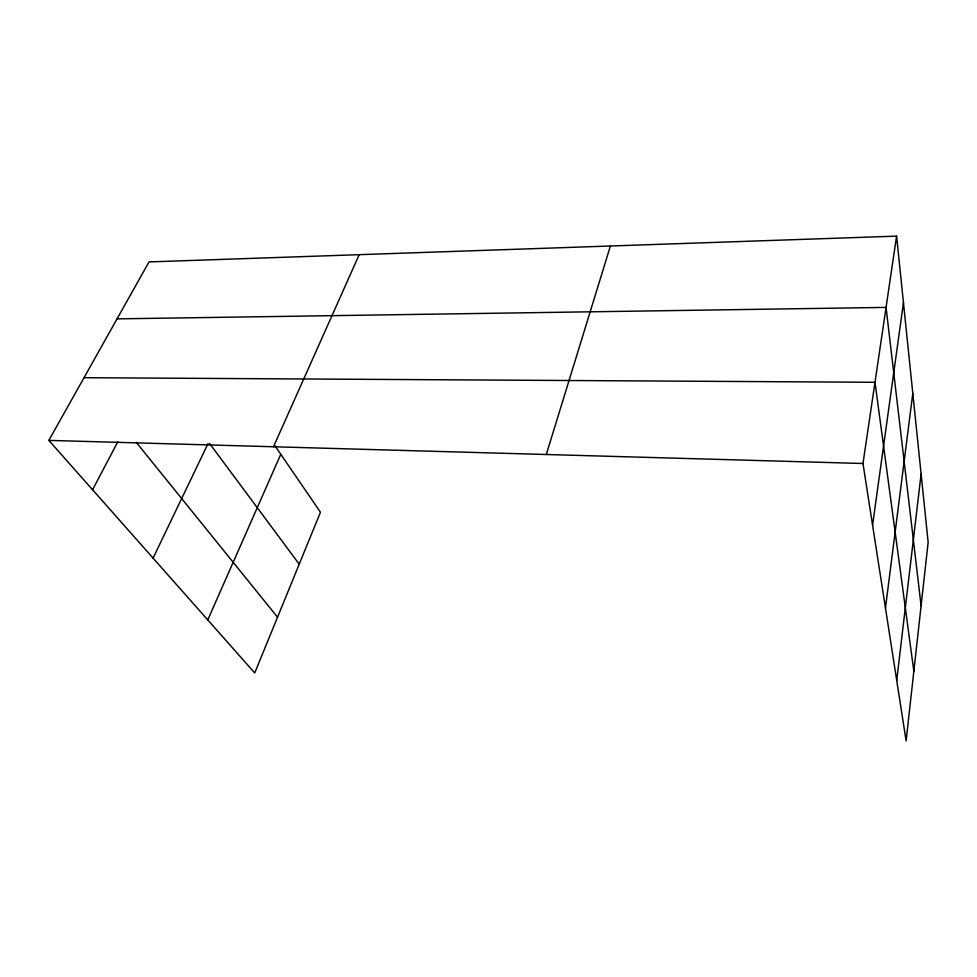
<?xml version="1.0" encoding="UTF-8"?>
<svg xmlns="http://www.w3.org/2000/svg" width="977" height="977" viewBox="0 0 977 977"><rect width="100%" height="100%" fill="white"/><g stroke="black" fill="none" stroke-linecap="round" stroke-linejoin="round"><path stroke-width="1.47" d="M896.727 680.468L921.116 474.028M885.467 608.036L912.799 393.401M872.571 525.211L903.456 302.687M896.593 236.129L928.15 542.235L906.119 740.871L862.984 463.501L896.593 236.129L149.005 261.921L48.85 440.383L254.728 672.958L320.468 512.229L274.806 445.561M546.29 454.513L610.405 245.996M207.771 619.919L280.79 454.293M273.487 446.77L359.194 254.667M153.071 558.123L208.028 443.643M92.571 489.77L117.875 441.653M117.045 318.868L886.054 307.401L921.103 605.764M84.034 377.696L874.989 382.288L913.849 671.26M48.85 440.383L862.984 463.501M136.243 442.325L277.529 617.195M209.579 443.473L299.218 564.181"/></g></svg>
